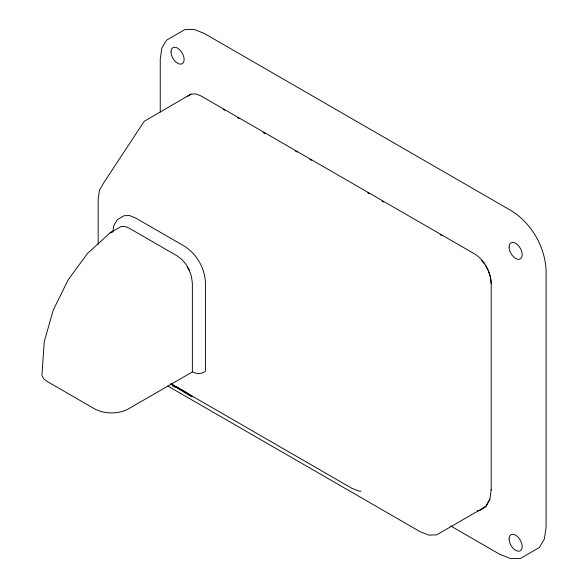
<?xml version="1.0" encoding="UTF-8"?>
<svg xmlns="http://www.w3.org/2000/svg" width="588" height="588" viewBox="0 0 588 588"><rect width="100%" height="100%" fill="white"/><g stroke="black" fill="none" stroke-linecap="round" stroke-linejoin="round"><path stroke-width="0.88" d="M491.2 489.4L489.841 499.646L485.894 506.746L479.749 510.634L477.169 510.737M112.749 232.238L113.771 225.594L117.35 219.64L124.288 215.634L129.573 215.576L135.431 217.891L184.654 246.306C196.715 254.148 204.675 267.937 205.433 282.306L205.433 371.307C201.728 374.152 196.296 374.203 192.364 371.792M489.841 499.006L485.894 506.106L479.749 509.994L436.708 534.845L428.968 535.146L420.383 531.839L167.734 385.971M112.323 231.606L109.868 233.024L87.597 253.362L68.142 279.822L53.207 310.192L44.262 341.672L41.91 375.46L43.571 378.613L46.959 381.34L95.212 409.204C104.936 414.025 116.74 414.106 126.685 409.88L192.364 371.954L192.364 283.342L191.578 277.124A20.639 11.914 60 0 0 187.168 266.974M187.263 96.461L191.004 94.095L195.716 93.904L200.942 95.925L475.075 254.192C484.666 260.484 490.635 271.634 491.2 283.019L491.2 490.039M191.004 94.095L144.222 121.312L103.539 183.111L99.497 190.108L98.174 198.788L98.174 244.417M109.868 233.024L121.143 226.512L124.847 226.461L128.956 228.056L177.216 255.92L181.883 259.506L186.087 264.431L189.432 270.223M360.959 491.149L359.099 491.134L351.903 488.312L170.594 383.633M180.024 388.661L176.569 386.875L176.231 387.441L192.033 396.981L192.379 396.415L183.897 390.954M172.196 385.735L175.643 387.521L175.988 386.955L171.534 383.971M223.19 109.405L224.778 110.323M237.493 117.666L239.081 118.585M262.917 132.344L265.306 133.719M295.499 151.153L297.087 152.072M309.803 159.414L311.39 160.326M367.809 192.901L369.396 193.819M382.112 201.155L383.699 202.074M440.118 234.649L441.706 235.567M450.592 525.915L499.829 554.344L510.649 558.6L520.417 558.46L531.648 551.978L539.402 547.457L544.37 538.998L546.09 527.429L546.09 270.171C544.848 246.659 531.905 224.057 512.163 211.21L204.132 33.369L194.04 29.4L184.941 29.525L173.71 36.015L166.485 40.227L161.847 48.106L160.252 58.888L160.252 112.007M180.795 389.116L183.125 390.491M481.748 260.675L484.556 264.034M485.445 265.629L488.121 270.406M488.407 271.252L490.414 277.168L491.2 283.659M509.083 538.976A9.268 5.351 60 0 0 518.917 551.206A9.268 5.351 60 0 0 518.917 538.101A9.268 5.351 60 0 0 509.083 538.976M509.083 247.092A9.268 5.351 60 0 0 518.917 259.323A9.268 5.351 60 0 0 518.917 246.21A9.268 5.351 60 0 0 509.083 247.092M171.012 51.906A9.268 5.351 60 0 0 180.847 64.136A9.268 5.351 60 0 0 180.847 51.024A9.268 5.351 60 0 0 171.012 51.906"/></g></svg>
